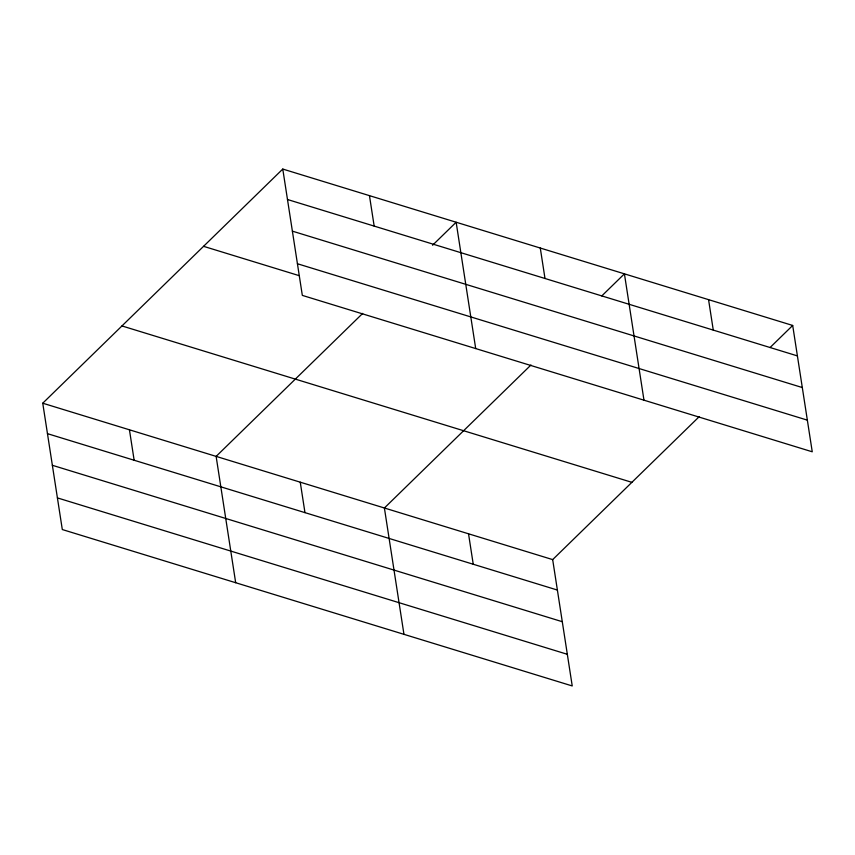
<?xml version="1.0" encoding="UTF-8"?>
<svg xmlns="http://www.w3.org/2000/svg" width="855" height="855" viewBox="0 0 855 855"><rect width="100%" height="100%" fill="white"/><g stroke="black" fill="none" stroke-linecap="round" stroke-linejoin="round"><path stroke-width="1.28" d="M699.251 416.62L552.672 559.608L572.23 685.945L62.308 529.544L42.75 403.207L282.77 169.055L792.692 325.456L812.25 451.793L302.328 295.392L282.77 169.055M362.702 313.39L216.123 456.388L235.681 582.715M432.577 245.235L456.143 222.236L475.701 348.562M530.976 365L384.397 507.998L403.955 634.325M601.792 295.926L624.417 273.846L643.975 400.183M770.066 347.536L792.692 325.456M287.483 199.504L797.405 355.904M292.389 231.149L802.3 387.55M297.433 263.746L807.355 420.147M203.565 246.326L299.175 275.652M121.955 325.937L631.877 482.338M42.75 403.207L552.672 559.608M47.463 433.656L557.385 590.057M52.358 465.291L562.28 621.703M57.413 497.899L567.325 654.299M708.56 299.656L713.273 330.094M540.285 248.046L544.998 278.484M468.529 533.809L473.243 564.247M369.456 195.645L374.169 226.094M300.255 482.188L304.968 512.637M129.436 429.798L134.15 460.247"/></g></svg>
